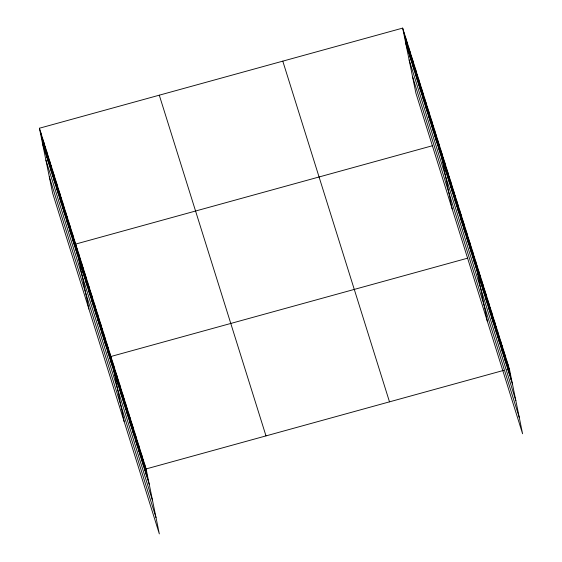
<?xml version="1.0" encoding="UTF-8"?>
<svg xmlns="http://www.w3.org/2000/svg" width="562" height="562" viewBox="0 0 562 562"><rect width="100%" height="100%" fill="white"/><g stroke="black" fill="none" stroke-linecap="round" stroke-linejoin="round"><path stroke-width="0.84" d="M39.417 128.227L146.12 468.933L159.334 533.9L52.638 193.195L39.417 128.227L402.666 28.1L509.362 368.805L522.583 433.773L415.88 93.067L402.666 28.1M432.417 145.734L75.694 244.07L88.915 309.037M437.313 144.392L438.943 143.942L452.157 208.909M467.626 258.169L110.904 356.498L124.125 421.465M472.523 256.82L474.152 256.37L487.373 321.338M146.12 468.933L503.657 370.379M506.917 369.48L509.362 368.805M405.82 43.597L512.516 384.303M409.143 59.923L515.839 400.629M412.564 76.741L519.26 417.447M282.791 61.146L389.494 401.844M159.292 95.189L265.988 435.887M42.572 143.732L149.267 484.43M45.894 160.051L152.59 500.756M49.316 176.875L156.011 517.574M507.893 364.12L511.048 379.617M506.425 359.434L509.579 374.931M504.964 354.748L508.118 370.246M503.496 350.063L506.65 365.567M502.028 345.377L505.182 360.881M500.559 340.691L503.714 356.196M499.091 336.013L502.245 351.51M497.623 331.327L500.777 346.824M496.162 326.641L499.309 342.139M494.693 321.956L497.848 337.453M493.225 317.27L496.379 332.774M491.757 312.584L494.911 328.089M490.289 307.899L493.443 323.403M488.821 303.22L491.975 318.717M487.359 298.534L490.507 314.032M485.891 293.849L489.045 309.346M484.423 289.163L487.577 304.66M482.955 284.477L486.109 299.982M481.486 279.792L484.641 295.296M480.018 275.106L483.172 290.61M478.557 270.427L481.704 285.925M477.089 265.742L480.243 281.239M475.621 261.056L478.775 276.553M472.684 251.685L475.838 267.189M471.216 246.999L474.37 262.503M469.748 242.313L472.902 257.817M468.287 237.635L471.441 253.132M466.818 232.949L469.973 248.446M465.35 228.263L468.504 243.76M463.882 223.578L467.036 239.075M462.414 218.892L465.568 234.396M460.945 214.206L464.1 229.71M459.484 209.521L462.638 225.025M458.016 204.842L461.17 220.339M456.548 200.156L459.702 215.653M455.079 195.471L458.234 210.968M453.611 190.785L456.766 206.282M452.143 186.099L455.297 201.603M450.682 181.414L453.829 196.918M449.214 176.728L452.368 192.232M447.745 172.049L450.9 187.546M446.277 167.364L449.431 182.861M444.809 162.678L447.963 178.175M443.341 157.992L446.495 173.489M441.88 153.307L445.027 168.811M440.411 148.621L443.566 164.125M437.489 139.306L440.643 154.803M436.042 134.669L439.196 150.173M434.588 130.04L437.742 145.537M433.14 125.403L436.295 140.907M431.686 120.774L434.84 136.271M430.239 116.137L433.386 131.634M428.785 111.501L431.939 127.005M427.331 106.871L430.485 122.368M425.884 102.235L429.038 117.739M424.429 97.605L427.584 113.103M422.982 92.969L426.137 108.466M421.528 88.339L424.682 103.837M420.081 83.703L423.228 99.2M418.627 79.066L421.781 94.571M417.173 74.437L420.327 89.934M415.725 69.8L418.88 85.305M414.271 65.171L417.426 80.668M412.824 60.534L415.978 76.032M411.37 55.898L414.524 71.402M409.923 51.268L413.077 66.766M408.469 46.632L411.623 62.136M407.021 42.002L410.169 57.5M405.567 37.366L408.722 52.87M404.113 32.736L407.267 48.234M144.652 464.247L147.806 479.744M143.184 459.561L146.338 475.059M141.715 454.876L144.87 470.38M140.247 450.19L143.401 465.694M138.779 445.504L141.933 461.009M137.318 440.826L140.465 456.323M135.849 436.14L139.004 451.637M134.381 431.454L137.535 446.952M132.913 426.769L136.067 442.266M131.445 422.083L134.599 437.587M129.977 417.397L133.131 432.902M128.508 412.712L131.663 428.216M127.047 408.033L130.201 423.53M125.579 403.347L128.733 418.845M124.111 398.662L127.265 414.159M122.642 393.976L125.797 409.473M121.174 389.29L124.328 404.795M119.706 384.605L122.86 400.109M118.245 379.919L121.399 395.423M116.777 375.24L119.931 390.738M115.308 370.555L118.463 386.052M113.84 365.869L116.994 381.366M112.372 361.183L115.526 376.681M109.442 351.812L112.59 367.316M107.974 347.126L111.128 362.631M106.506 342.448L109.66 357.945M105.038 337.762L108.192 353.259M103.57 333.076L106.724 348.573M102.101 328.391L105.256 343.888M100.64 323.705L103.787 339.209M99.172 319.019L102.326 334.523M97.704 314.341L100.858 329.838M96.235 309.655L99.39 325.152M94.767 304.969L97.921 320.466M93.299 300.284L96.453 315.781M91.838 295.598L94.985 311.095M90.37 290.912L93.524 306.416M88.901 286.227L92.056 301.731M87.433 281.548L90.587 297.045M85.965 276.862L89.119 292.359M84.497 272.177L87.651 287.674M83.028 267.491L86.183 282.988M81.567 262.805L84.721 278.302M80.099 258.12L83.253 273.624M78.631 253.434L81.785 268.938M77.163 248.755L80.317 264.252M74.247 239.433L77.401 254.93M72.793 234.804L75.947 250.301M71.346 230.167L74.5 245.664M69.892 225.531L73.046 241.035M68.438 220.901L71.592 236.398M66.99 216.265L70.145 231.769M65.536 211.635L68.69 227.132M64.089 206.999L67.243 222.496M62.635 202.362L65.789 217.866M61.188 197.733L64.342 213.23M59.734 193.096L62.888 208.6M58.286 188.467L61.434 203.964M56.832 183.83L59.986 199.327M55.378 179.201L58.532 194.698M53.931 174.564L57.085 190.061M52.477 169.928L55.631 185.432M51.03 165.298L54.184 180.795M49.575 160.662L52.73 176.166M48.128 156.032L51.282 171.529M46.674 151.396L49.828 166.893M45.227 146.759L48.374 162.263M43.773 142.13L46.927 157.627M42.319 137.493L45.473 152.997M40.871 132.864L44.026 148.361"/></g></svg>
